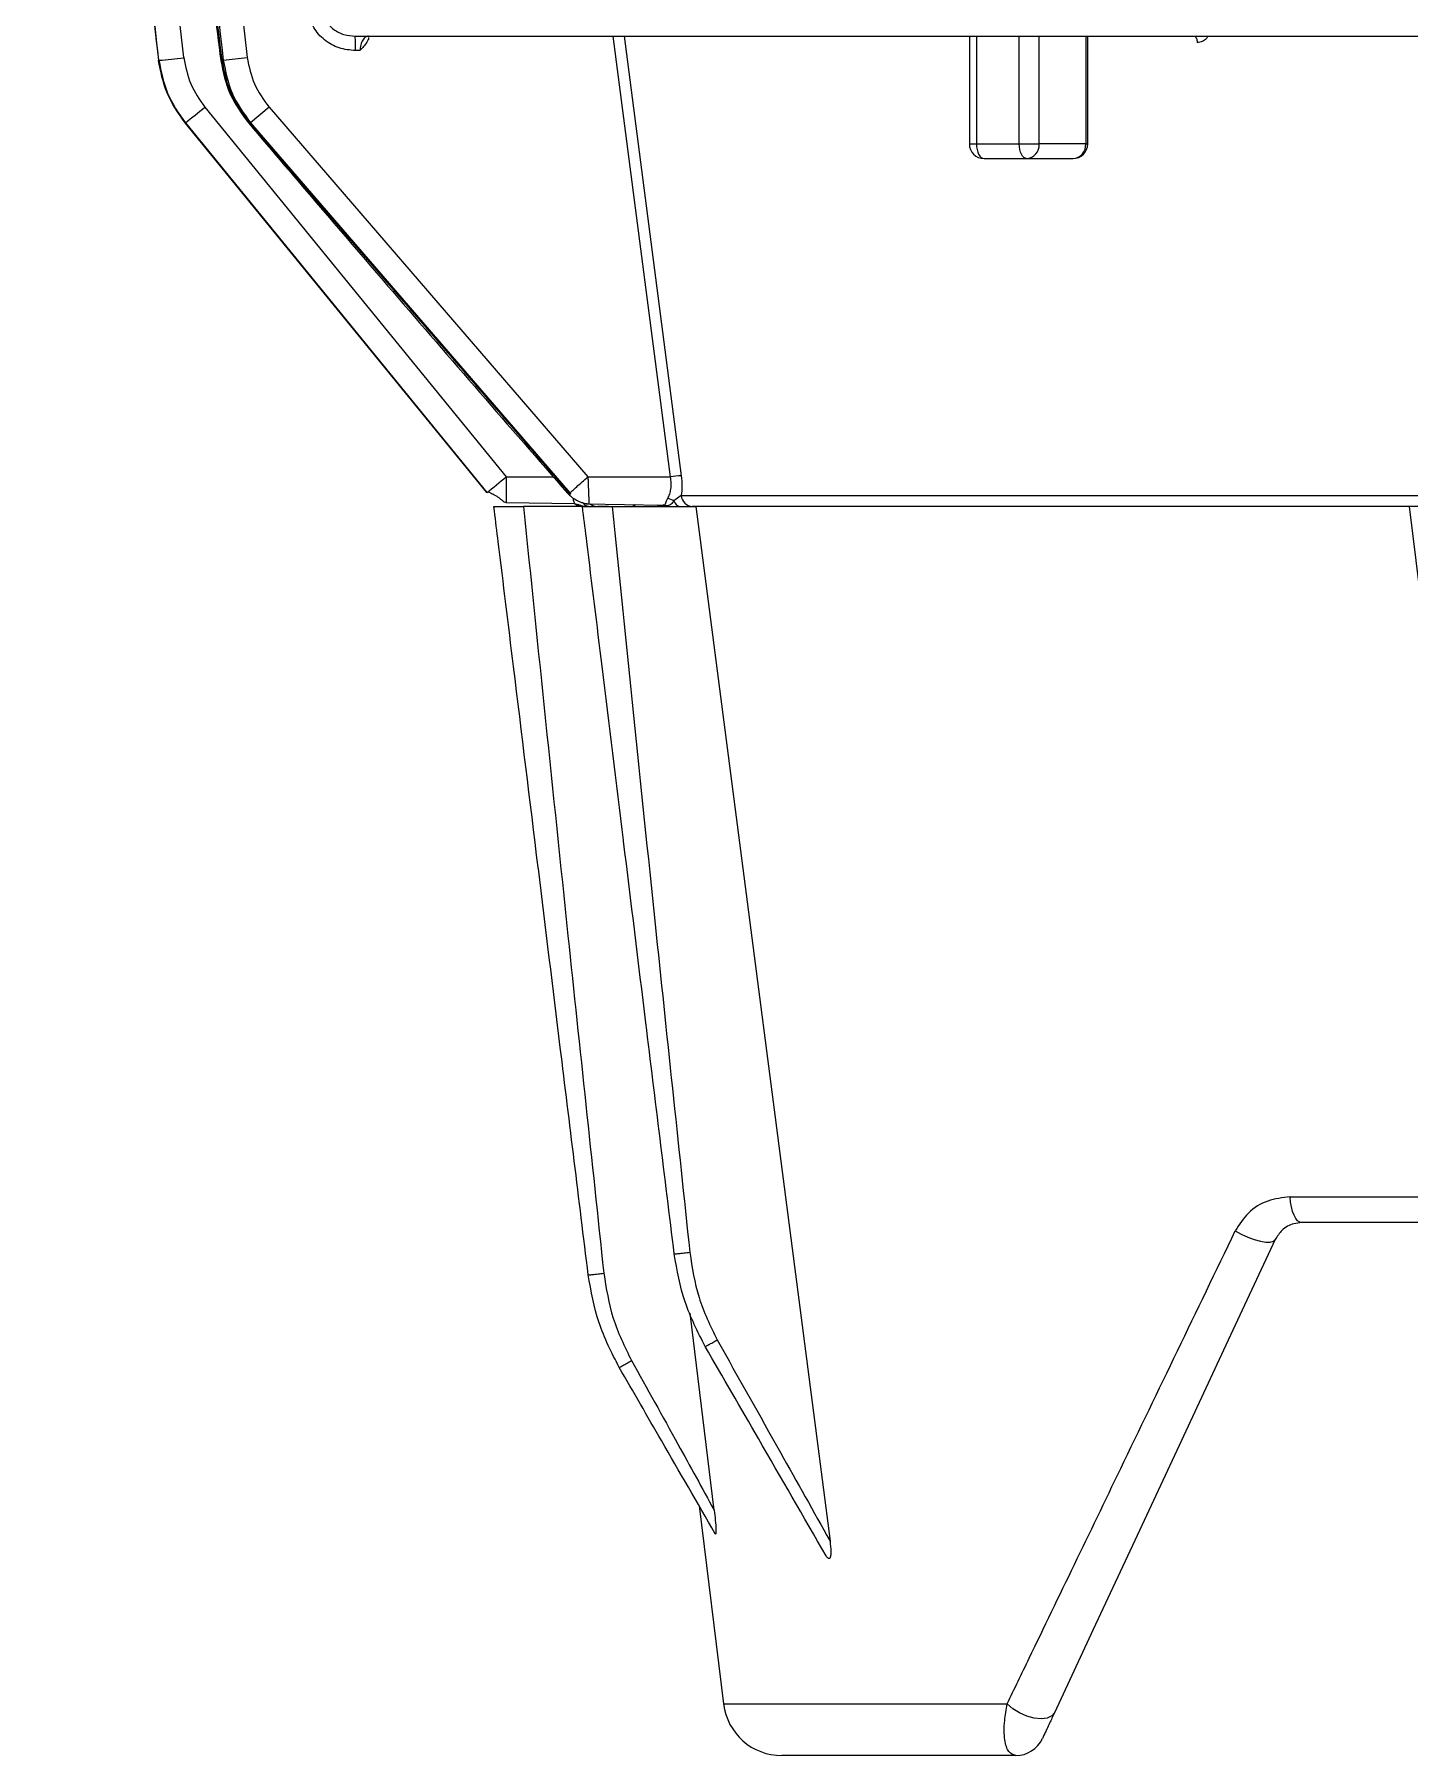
# Model space of a CAD drawing. Extents: x 7 to 135, y 1 to 99.
# Drawn here: x 53.78 to 56.587, y 1.375 to 4.889 of the extents above; entities that cross this region are included whole.
import ezdxf

# ---------------------------------------------------------------- set-up
doc = ezdxf.new("R2010")
doc.units = 0
doc.header["$MEASUREMENT"] = 0
doc.layers.add('OBJECT', color=7, linetype='CONTINUOUS')

msp = doc.modelspace()

# ---------------------------------------------------------------- linework, layer by layer
at = {"layer": 'OBJECT'}
for p, q in [((55.0783, 3.9852), (54.9614, 4.8852)), ((54.9839, 4.8852), (55.1002, 3.9878)), ((55.6883, 4.8852), (55.6883, 4.6652)), ((55.7028, 4.8852), (55.7028, 4.6652)), ((55.7903, 4.6652), (55.7903, 4.8852)), ((55.8309, 4.6652), (55.8309, 4.8852)), ((55.9259, 4.8852), (55.9259, 4.6652)), ((55.9299, 4.6652), (55.9299, 4.8852)), ((54.4443, 4.8556), (54.4352, 4.8556)), ((54.0331, 4.8358), (54.0332, 4.836)), ((54.034, 4.836), (54.0332, 4.836)), ((54.1655, 4.836), (54.1625, 4.836)), ((54.1277, 4.7403), (54.7428, 3.9853)), ((54.2588, 4.7405), (54.2209, 4.7082)), ((54.2588, 4.7405), (54.9097, 3.9853)), ((54.7032, 3.9532), (54.0874, 4.7082)), ((54.0874, 4.7082), (54.088, 4.7082)), ((54.088, 4.7082), (54.7033, 3.9532)), ((54.2184, 4.7082), (54.87, 3.9532)), ((54.2209, 4.7082), (54.2184, 4.7082)), ((54.2209, 4.7082), (54.8729, 3.953)), ((55.6883, 4.6652), (55.7028, 4.6652)), ((55.7028, 4.6652), (55.7903, 4.6652)), ((55.7903, 4.6652), (55.8309, 4.6652)), ((55.9259, 4.6652), (55.8309, 4.6652)), ((55.9259, 4.6652), (55.9299, 4.6652)), ((55.7183, 4.6352), (55.8049, 4.6352)), ((55.8049, 4.6352), (55.8999, 4.6352)), ((54.7428, 3.9853), (54.8392, 3.9853)), ((54.9097, 3.9853), (55.0783, 3.9852)), ((55.1003, 3.9472), (55.085, 3.9362)), ((55.1003, 3.9472), (59.2924, 3.9472)), ((54.7426, 3.9334), (54.8827, 3.931)), ((54.7426, 3.9334), (54.7426, 3.9334)), ((54.7431, 3.9334), (54.743, 3.9344)), ((54.8952, 3.9248), (54.7781, 3.9248)), ((54.8819, 3.931), (54.8903, 3.9292)), ((54.911, 3.9252), (54.8985, 3.9252)), ((54.9064, 3.9306), (55.0625, 3.9278)), ((54.952, 3.9252), (54.929, 3.9252)), ((54.9589, 3.9248), (55.1302, 3.9248)), ((55.0095, 3.9252), (55.0096, 3.9248)), ((55.1172, 3.9252), (55.1172, 3.9248)), ((55.1302, 3.9248), (55.4039, 1.8128)), ((56.5868, 3.9248), (55.1302, 3.9248)), ((56.3683, 3.9252), (56.3683, 3.9248)), ((56.6654, 3.2848), (56.5868, 3.9248)), ((56.3431, 2.5155), (58.0496, 2.5155)), ((58.0258, 2.4628), (56.3669, 2.4628)), ((55.1674, 1.8758), (55.1185, 2.278)), ((55.1369, 1.8845), (55.1865, 1.4802)), ((55.1865, 1.4802), (55.7653, 1.4802)), ((55.7831, 1.3748), (55.3056, 1.3748))]:
    msp.add_line(p, q, dxfattribs=at)
at = {"layer": 'OBJECT', "flags": 128}
for points in [[(56.1472, 4.8852), (56.1484, 4.885), (56.1495, 4.8842), (56.1506, 4.883), (56.1515, 4.8814), (56.1523, 4.8795), (56.1529, 4.8772), (56.1534, 4.8747), (56.1536, 4.872)], [(54.1625, 4.836), (54.1603, 4.8355), (54.1603, 4.8354)], [(54.0878, 4.7084), (54.0877, 4.7084), (54.0874, 4.7082)], [(54.2184, 4.7082), (54.2173, 4.7073), (54.2174, 4.7073)], [(55.7028, 4.6652), (55.7031, 4.6594), (55.704, 4.6537), (55.7054, 4.6485), (55.7073, 4.644), (55.7097, 4.6403), (55.7124, 4.6375), (55.7153, 4.6358), (55.7183, 4.6352)], [(55.8049, 4.6352), (55.802, 4.6358), (55.7993, 4.6375), (55.7968, 4.6403), (55.7946, 4.644), (55.7928, 4.6485), (55.7914, 4.6537), (55.7906, 4.6594), (55.7903, 4.6652)], [(54.7033, 3.9533), (54.7032, 3.9532), (54.7032, 3.9532)], [(54.87, 3.9532), (54.8684, 3.9517), (54.8684, 3.9517)], [(56.3669, 2.4628), (56.3626, 2.4638), (56.3584, 2.4667), (56.3545, 2.4714), (56.351, 2.4779), (56.3481, 2.4857), (56.3457, 2.4949), (56.3441, 2.5049), (56.3431, 2.5155)], [(56.3125, 2.4281), (56.2121, 2.2128), (56.1166, 2.0079), (56.0262, 1.8142), (55.9413, 1.6321), (55.8621, 1.4621)], [(56.2312, 2.4462), (56.2434, 2.4392), (56.2565, 2.4331), (56.2698, 2.4282), (56.2823, 2.4247), (56.2934, 2.4229), (56.3025, 2.4229), (56.309, 2.4247), (56.3125, 2.4281)], [(55.8621, 1.4621), (55.8565, 1.4556), (55.8473, 1.4515), (55.8352, 1.45), (55.8209, 1.4514), (55.8057, 1.4555), (55.7906, 1.4621), (55.7768, 1.4705), (55.7653, 1.4802)]]:
    msp.add_lwpolyline(points, dxfattribs=at)
at = {"layer": 'OBJECT'}
for centre, radius, start, end in [((54.0134, 4.863), 0.4219, 359.0057, 3.023), ((53.9517, 5.8765), 1.0438, 274.5227, 277.3346), ((53.9817, 6.7012), 1.8742, 275.6272, 277.1281), ((50.3199, 9.4021), 6.0193, 308.75672, 309.2426), ((55.7183, 4.6652), 0.03, 180, 270), ((55.8027, 4.6633), 0.0282, 274.4019, 3.8114), ((55.8999, 4.6652), 0.03, 270, 0), ((55.8977, 4.6633), 0.0282, 274.4022, 3.8108), ((50.7233, 8.8944), 6.3447, 308.85063, 309.31078), ((55.1918, 3.1248), 0.8679, 96.0587, 97.5154), ((55.0663, 3.9086), 0.0333, 55.8979, 79.1995), ((55.0998, 3.9405), 0.0154, 196.2877, 262.8361), ((55.1238, 3.9487), 0.0235, 183.7601, 267.3745), ((54.8985, 3.9502), 0.025, 230.9144, 270), ((54.9144, 3.9446), 0.0194, 217.9536, 268.3673), ((54.929, 3.9497), 0.0245, 231.89, 269.9539), ((54.9961, 3.9398), 0.015, 270.0016, 312.9484), ((54.9964, 3.9396), 0.0148, 270.0369, 313.207), ((54.9961, 3.9398), 0.015, 271.6332, 312.9488), ((55.0614, 3.9472), 0.0219, 240.5836, 269.8827), ((55.067, 3.9502), 0.025, 251.7271, 270.0001), ((55.3056, 1.4948), 0.12, 187, 270), ((55.7831, 1.4348), 0.06, 270, 335)]:
    msp.add_arc(centre, radius, start, end, dxfattribs=at)
for points, knots in [([(53.8797, 9.5059), (53.8967, 8.9864), (53.9307, 7.947), (54.0422, 6.391), (54.157, 5.3578), (54.2143, 4.8414)], [0, 0, 0, 0, 0.3333359, 0.6668858, 1, 1, 1, 1]), ([(53.8354, 9.306), (53.8452, 9.0038), (53.8647, 8.4041), (53.9155, 7.5028), (53.9821, 6.603), (54.0641, 5.7121), (54.1322, 5.1241), (54.1655, 4.836)], [0, 0, 0, 0, 0.202277, 0.401502, 0.603952, 0.805948, 1, 1, 1, 1]), ([(53.7799, 7.5365), (53.7972, 7.2926), (53.8308, 6.8171), (53.8928, 6.1232), (53.959, 5.4668), (54.009, 5.0422), (54.0332, 4.836)], [0, 0, 0, 0, 0.27038, 0.527173, 0.77038, 1, 1, 1, 1]), ([(54.034, 4.836), (53.9843, 5.2822), (53.8843, 6.1807), (53.8207, 7.0825), (53.7887, 7.5364)], [0, 0, 0, 0, 0.49662, 1, 1, 1, 1]), ([(54.0849, 4.8413), (54.0356, 5.2848), (53.9368, 6.1717), (53.8736, 7.0618), (53.842, 7.5068)], [0, 0, 0, 0, 0.500069, 1, 1, 1, 1]), ([(53.8979, 7.4145), (53.9039, 7.3355), (53.9147, 7.1937), (53.93, 7.0055), (53.9424, 6.859), (53.9531, 6.7373), (53.9736, 6.5084), (54.0014, 6.219), (54.0368, 5.8777), (54.0607, 5.6604), (54.0789, 5.5008), (54.0929, 5.3804), (54.1111, 5.2276), (54.1338, 5.0423), (54.151, 4.908), (54.1603, 4.8354)], [0, 0, 0, 0, 0.091688, 0.164513, 0.21848, 0.261782, 0.305976, 0.484375, 0.598107, 0.70305, 0.737316, 0.783983, 0.843317, 0.915321, 1, 1, 1, 1]), ([(53.8997, 7.4149), (53.924, 7.112), (53.9713, 6.5219), (54.0597, 5.6621), (54.1289, 5.1061), (54.1625, 4.836)], [0, 0, 0, 0, 0.351668, 0.685, 1, 1, 1, 1]), ([(54.4352, 4.8556), (54.4239, 4.8567), (54.4012, 4.8588), (54.3712, 4.876), (54.3478, 4.9019), (54.3425, 4.9241), (54.3398, 4.9352)], [0, 0, 0, 0, 0.250172, 0.5000671, 0.7499124, 1, 1, 1, 1]), ([(54.3673, 4.9382), (54.368, 4.9346), (54.3694, 4.9272), (54.3744, 4.9168), (54.3815, 4.9071), (54.3935, 4.8964), (54.4115, 4.8872), (54.4269, 4.8859), (54.4347, 4.8852)], [0, 0, 0, 0, 0.116905, 0.238656, 0.366334, 0.50085, 0.750249, 1, 1, 1, 1]), ([(54.4347, 4.8852), (54.4685, 4.8852), (54.5366, 4.8852), (54.6691, 4.8852), (54.8247, 4.8852), (55.005, 4.8852), (55.2077, 4.8852), (55.4302, 4.8852), (55.6696, 4.8852), (55.9227, 4.8852), (56.1851, 4.8852), (56.453, 4.8852), (56.7227, 4.8852), (56.9042, 4.8852), (56.9942, 4.8852)], [0, 0, 0, 0, 0.080321, 0.16194, 0.244772, 0.329378, 0.414487, 0.5, 0.585518, 0.670628, 0.755228, 0.838065, 0.919682, 1, 1, 1, 1]), ([(54.462, 4.8852), (54.4599, 4.8848), (54.4558, 4.8841), (54.4509, 4.8788), (54.4478, 4.8728), (54.446, 4.8674), (54.4447, 4.8616), (54.4445, 4.8576), (54.4443, 4.8556)], [0, 0, 0, 0, 0.250063, 0.499104, 0.634957, 0.762997, 0.884268, 1, 1, 1, 1]), ([(56.1747, 4.8852), (56.1739, 4.8836), (56.1715, 4.8788), (56.1639, 4.8735), (56.157, 4.8725), (56.1536, 4.872)], [0, 0, 0, 0, 0.195079, 0.59658, 1, 1, 1, 1]), ([(54.4614, 4.8787), (54.4604, 4.8767), (54.4561, 4.8682), (54.4494, 4.8611), (54.4443, 4.8556)], [0, 0, 0, 0, 0.227255, 1, 1, 1, 1]), ([(54.462, 4.8783), (54.4622, 4.879), (54.4625, 4.8812), (54.4621, 4.8819), (54.4618, 4.8825)], [0, 0, 0, 0, 0.292098, 1, 1, 1, 1]), ([(54.0874, 4.7082), (54.0736, 4.7281), (54.0465, 4.7669), (54.0376, 4.8133), (54.0332, 4.836)], [0, 0, 0, 0, 0.5114722, 1, 1, 1, 1]), ([(54.034, 4.836), (54.0384, 4.8129), (54.0473, 4.7665), (54.0744, 4.7277), (54.088, 4.7082)], [0, 0, 0, 0, 0.496594, 1, 1, 1, 1]), ([(54.0849, 4.8413), (54.0885, 4.823), (54.0955, 4.7863), (54.1169, 4.7557), (54.1277, 4.7403)], [0, 0, 0, 0, 0.498433, 1, 1, 1, 1]), ([(54.1603, 4.8354), (54.1652, 4.8119), (54.1749, 4.765), (54.2033, 4.7265), (54.2174, 4.7073)], [0, 0, 0, 0, 0.502856, 1, 1, 1, 1]), ([(54.1625, 4.836), (54.1671, 4.8131), (54.1765, 4.7665), (54.2042, 4.7279), (54.2184, 4.7082)], [0, 0, 0, 0, 0.49095, 1, 1, 1, 1]), ([(54.1655, 4.836), (54.17, 4.813), (54.1792, 4.7664), (54.2069, 4.7278), (54.2209, 4.7082)], [0, 0, 0, 0, 0.4931978, 1, 1, 1, 1]), ([(54.2143, 4.8414), (54.218, 4.823), (54.2254, 4.7861), (54.2477, 4.7557), (54.2588, 4.7405)], [0, 0, 0, 0, 0.498503, 1, 1, 1, 1]), ([(54.2174, 4.7073), (54.3149, 4.5928), (54.5305, 4.3397), (54.7488, 4.089), (54.8684, 3.9517)], [0, 0, 0, 0, 0.452451, 1, 1, 1, 1]), ([(54.7428, 3.9853), (54.7428, 3.9813), (54.7429, 3.9734), (54.7429, 3.9625), (54.743, 3.9531), (54.743, 3.9434), (54.7431, 3.9351), (54.7431, 3.934), (54.7431, 3.9334)], [0, 0, 0, 0, 0.147795, 0.289147, 0.42405, 0.552502, 0.789029, 1, 1, 1, 1]), ([(54.8729, 3.953), (54.8744, 3.9543), (54.8775, 3.9571), (54.8865, 3.9649), (54.8975, 3.9746), (54.9057, 3.9818), (54.9097, 3.9853)], [0, 0, 0, 0, 0.243821, 0.5, 0.756179, 1, 1, 1, 1]), ([(54.9097, 3.9853), (54.9097, 3.9853), (54.9097, 3.9852), (54.9097, 3.9851), (54.9097, 3.9846), (54.9098, 3.9827), (54.9101, 3.9757), (54.9106, 3.9622), (54.9113, 3.9453), (54.9114, 3.934), (54.9113, 3.929), (54.911, 3.9305), (54.911, 3.9305)], [0, 0, 0, 0, 0.000583, 0.001632, 0.005127, 0.017707, 0.065212, 0.249072, 0.499111, 0.74837, 0.99955, 1, 1, 1, 1]), ([(55.0725, 3.9413), (55.074, 3.9442), (55.0769, 3.9497), (55.0793, 3.9605), (55.0801, 3.9725), (55.0789, 3.981), (55.0783, 3.9852)], [0, 0, 0, 0, 0.258477, 0.498724, 0.748865, 1, 1, 1, 1]), ([(55.1002, 3.9878), (55.1009, 3.9807), (55.1023, 3.9664), (55.101, 3.9536), (55.1003, 3.9472)], [0, 0, 0, 0, 0.4993885, 1, 1, 1, 1]), ([(54.7033, 3.9532), (54.7033, 3.9532), (54.7034, 3.9531), (54.7034, 3.953), (54.7035, 3.9529), (54.7035, 3.9529), (54.7035, 3.9529), (54.7035, 3.9529), (54.7035, 3.9529), (54.7035, 3.9529), (54.7034, 3.9529), (54.7034, 3.953), (54.7033, 3.9531), (54.7032, 3.9532), (54.7032, 3.9532)], [0, 0, 0, 0, 0.1562731, 0.2202375, 0.277095, 0.3297072, 0.3815966, 0.4364507, 0.497399, 0.6150437, 0.6698337, 0.7253153, 0.8481228, 1, 1, 1, 1]), ([(54.7053, 3.9549), (54.7066, 3.9545), (54.7092, 3.9536), (54.7144, 3.9513), (54.7199, 3.9483), (54.7254, 3.9447), (54.7305, 3.9409), (54.7351, 3.9372), (54.7394, 3.9341), (54.7418, 3.9337), (54.7431, 3.9334)], [0, 0, 0, 0, 0.11296, 0.217866, 0.317997, 0.419807, 0.531275, 0.66164, 0.816955, 1, 1, 1, 1]), ([(54.8684, 3.9517), (54.8708, 3.9493), (54.8759, 3.9444), (54.8847, 3.9389), (54.8923, 3.9351), (54.9009, 3.9316), (54.907, 3.9309), (54.9112, 3.9305)], [0, 0, 0, 0, 0.215618, 0.447237, 0.571795, 0.704528, 1, 1, 1, 1]), ([(54.8729, 3.953), (54.8732, 3.9526), (54.8737, 3.952), (54.8742, 3.9512), (54.8744, 3.9507), (54.8746, 3.9503), (54.8745, 3.95), (54.8743, 3.9499), (54.8739, 3.95), (54.8731, 3.9503), (54.8721, 3.9511), (54.8711, 3.9521), (54.8704, 3.9528), (54.87, 3.9532)], [0, 0, 0, 0, 0.133106, 0.191583, 0.248258, 0.311446, 0.370773, 0.432306, 0.501537, 0.62074, 0.752075, 0.875584, 1, 1, 1, 1]), ([(54.8819, 3.931), (54.8822, 3.9311), (54.8829, 3.9314), (54.8808, 3.9343), (54.8803, 3.939), (54.88, 3.9421)], [0, 0, 0, 0, 0.249411, 0.500737, 1, 1, 1, 1]), ([(55.0625, 3.928), (55.0638, 3.928), (55.0674, 3.9278), (55.0683, 3.9299), (55.0691, 3.9344), (55.0714, 3.939), (55.0725, 3.9413)], [0, 0, 0, 0, 0.145391, 0.429721, 0.714567, 1, 1, 1, 1]), ([(55.085, 3.9362), (55.0831, 3.9339), (55.0797, 3.9297), (55.0752, 3.9268), (55.0697, 3.9255), (55.0652, 3.9275), (55.064, 3.928)], [0, 0, 0, 0, 0.26719, 0.480521, 0.863717, 1, 1, 1, 1]), ([(54.7186, 3.9179), (54.7185, 3.9192), (54.7182, 3.9215), (54.7179, 3.9238), (54.7178, 3.9248)], [0, 0, 0, 0, 0.5600029, 1, 1, 1, 1]), ([(54.7178, 3.9248), (54.7184, 3.9248), (54.7197, 3.9248), (54.73, 3.9248), (54.7452, 3.9248), (54.7622, 3.9248), (54.7735, 3.9248), (54.7781, 3.9248)], [0, 0, 0, 0, 0.212706, 0.425419, 0.638708, 0.85337, 1, 1, 1, 1]), ([(54.8085, 3.1856), (54.8084, 3.1863), (54.7915, 3.324), (54.7643, 3.5463), (54.7344, 3.7892), (54.7214, 3.8956), (54.7187, 3.9173), (54.7186, 3.9179)], [0, 0, 0, 0, 0.002739, 0.563972, 0.910975, 0.997726, 1, 1, 1, 1]), ([(54.7781, 3.9248), (54.8082, 3.6326), (54.862, 3.1108), (54.9176, 2.5892), (54.9421, 2.3597)], [0, 0, 0, 0, 0.56001, 1, 1, 1, 1]), ([(54.8898, 3.9295), (54.8929, 3.928), (54.8975, 3.9259), (54.9039, 3.9256), (54.9088, 3.9253), (54.9121, 3.9252), (54.9138, 3.9252)], [0, 0, 0, 0, 0.51633, 0.756074, 0.876923, 1, 1, 1, 1]), ([(54.8994, 3.9179), (54.8993, 3.9192), (54.899, 3.9215), (54.8987, 3.9238), (54.8986, 3.9248)], [0, 0, 0, 0, 0.560002, 1, 1, 1, 1]), ([(54.8986, 3.9248), (54.8993, 3.9248), (54.9006, 3.9248), (54.9108, 3.9248), (54.926, 3.9248), (54.943, 3.9248), (54.9543, 3.9248), (54.9589, 3.9248)], [0, 0, 0, 0, 0.2127065, 0.4254193, 0.6387089, 0.8533709, 1, 1, 1, 1]), ([(54.9825, 3.2416), (54.9824, 3.2422), (54.9678, 3.3612), (54.9429, 3.565), (54.9153, 3.7892), (54.9022, 3.8956), (54.8995, 3.9173), (54.8994, 3.9179)], [0, 0, 0, 0, 0.002912, 0.527889, 0.903606, 0.997536, 1, 1, 1, 1]), ([(54.9589, 3.9248), (54.9881, 3.6405), (55.0401, 3.133), (55.094, 2.6256), (55.1177, 2.4023)], [0, 0, 0, 0, 0.560011, 1, 1, 1, 1]), ([(55.0558, 3.9279), (55.056, 3.9278), (55.0571, 3.9272), (55.0583, 3.9268), (55.0593, 3.9264)], [0, 0, 0, 0, 0.214037, 1, 1, 1, 1]), ([(57.1964, 3.9252), (57.127, 3.9252), (56.9873, 3.9252), (56.7779, 3.9252), (56.5331, 3.9252), (56.2584, 3.9252), (55.9663, 3.9252), (55.6995, 3.9252), (55.4667, 3.9252), (55.2697, 3.9252), (55.1712, 3.9252), (55.1227, 3.9252)], [0, 0, 0, 0, 0.080452, 0.162157, 0.245044, 0.37189, 0.500054, 0.628218, 0.755064, 0.879355, 1, 1, 1, 1]), ([(55.0859, 2.399), (55.0666, 2.5563), (55.0321, 2.8371), (54.9977, 3.118), (54.9825, 3.2416)], [0, 0, 0, 0, 0.559938, 1, 1, 1, 1]), ([(54.9104, 2.3563), (54.8913, 2.5111), (54.8574, 2.7875), (54.8235, 3.064), (54.8085, 3.1856)], [0, 0, 0, 0, 0.559941, 1, 1, 1, 1]), ([(56.3431, 2.5155), (56.3276, 2.5137), (56.2964, 2.5102), (56.2561, 2.4855), (56.2393, 2.4591), (56.2312, 2.4462)], [0, 0, 0, 0, 0.339404, 0.678713, 1, 1, 1, 1]), ([(56.3669, 2.4628), (56.3614, 2.4623), (56.3465, 2.461), (56.3266, 2.4503), (56.3169, 2.435), (56.3125, 2.4281)], [0, 0, 0, 0, 0.248398, 0.66459, 1, 1, 1, 1]), ([(55.7653, 1.4802), (55.7803, 1.5112), (55.8554, 1.6667), (55.9714, 1.9071), (56.1129, 2.2006), (56.1917, 2.3643), (56.2312, 2.4462)], [0, 0, 0, 0, 0.1017702, 0.5092943, 0.7544094, 1, 1, 1, 1]), ([(55.0859, 2.399), (55.0864, 2.399), (55.087, 2.399), (55.091, 2.3993), (55.0951, 2.3997), (55.1002, 2.4003), (55.1076, 2.4011), (55.1137, 2.4019), (55.1177, 2.4023)], [0, 0, 0, 0, 0.2394861, 0.3683795, 0.5, 0.6316204, 0.7605134, 1, 1, 1, 1]), ([(55.1492, 2.2099), (55.1339, 2.2399), (55.1033, 2.2997), (55.0917, 2.3659), (55.0859, 2.399)], [0, 0, 0, 0, 0.500038, 1, 1, 1, 1]), ([(55.1177, 2.4023), (55.1225, 2.3712), (55.132, 2.3088), (55.1596, 2.2519), (55.1735, 2.2235)], [0, 0, 0, 0, 0.498898, 1, 1, 1, 1]), ([(54.9104, 2.3563), (54.9108, 2.3563), (54.9115, 2.3563), (54.9154, 2.3566), (54.9195, 2.357), (54.9246, 2.3576), (54.932, 2.3584), (54.9381, 2.3592), (54.9421, 2.3597)], [0, 0, 0, 0, 0.239486, 0.36838, 0.5, 0.63162, 0.760514, 1, 1, 1, 1]), ([(54.9736, 2.1672), (54.9583, 2.1972), (54.9277, 2.257), (54.9161, 2.3232), (54.9104, 2.3563)], [0, 0, 0, 0, 0.500043, 1, 1, 1, 1]), ([(54.9421, 2.3597), (54.9471, 2.3285), (54.957, 2.2662), (54.9848, 2.2096), (54.9987, 2.1812)], [0, 0, 0, 0, 0.499273, 1, 1, 1, 1]), ([(55.1492, 2.2099), (55.1495, 2.2101), (55.1501, 2.2103), (55.1531, 2.2119), (55.1563, 2.2137), (55.1601, 2.2158), (55.1657, 2.219), (55.1704, 2.2217), (55.1735, 2.2235)], [0, 0, 0, 0, 0.239577, 0.368437, 0.5, 0.631562, 0.760423, 1, 1, 1, 1]), ([(55.1735, 2.2235), (55.2166, 2.1469), (55.2936, 2.0101), (55.3702, 1.8731), (55.4039, 1.8128)], [0, 0, 0, 0, 0.559994, 1, 1, 1, 1]), ([(54.9736, 2.1672), (54.974, 2.1674), (54.9745, 2.1676), (54.9777, 2.1693), (54.9809, 2.1711), (54.9849, 2.1734), (54.9908, 2.1767), (54.9956, 2.1794), (54.9987, 2.1812)], [0, 0, 0, 0, 0.239577, 0.368438, 0.5, 0.631562, 0.760423, 1, 1, 1, 1]), ([(54.9987, 2.1812), (55.0304, 2.1243), (55.0869, 2.0227), (55.1428, 1.9207), (55.1674, 1.8758)], [0, 0, 0, 0, 0.55998, 1, 1, 1, 1]), ([(55.3958, 1.7828), (55.3498, 1.8626), (55.2676, 2.0049), (55.1854, 2.1473), (55.1492, 2.2099)], [0, 0, 0, 0, 0.560009, 1, 1, 1, 1]), ([(55.1697, 1.8277), (55.1331, 1.891), (55.0677, 2.0042), (55.0024, 2.1174), (54.9736, 2.1672)], [0, 0, 0, 0, 0.560013, 1, 1, 1, 1]), ([(55.1674, 1.8758), (55.1682, 1.869), (55.1698, 1.8553), (55.171, 1.8401), (55.1711, 1.8317), (55.1709, 1.8287), (55.1706, 1.8272), (55.1701, 1.827), (55.1698, 1.8275), (55.1697, 1.8277)], [0, 0, 0, 0, 0.347786, 0.6981215, 0.7779648, 0.8583406, 0.9117405, 0.9654365, 1, 1, 1, 1]), ([(55.4039, 1.8128), (55.4047, 1.8055), (55.4059, 1.7952), (55.4054, 1.7841), (55.4044, 1.7797), (55.4035, 1.7776), (55.4022, 1.7767), (55.4008, 1.7769), (55.3985, 1.7786), (55.3969, 1.7811), (55.3958, 1.7828)], [0, 0, 0, 0, 0.401431, 0.57019, 0.633488, 0.697361, 0.744464, 0.791505, 0.861691, 1, 1, 1, 1]), ([(55.7831, 1.3748), (55.7779, 1.3765), (55.7674, 1.3799), (55.7597, 1.4055), (55.7587, 1.4402), (55.7634, 1.4686), (55.7653, 1.4802)], [0, 0, 0, 0, 0.2613215, 0.5279036, 0.8083265, 1, 1, 1, 1]), ([(55.8621, 1.4621), (55.8586, 1.4547), (55.8501, 1.4365), (55.8415, 1.4181), (55.8378, 1.41), (55.8376, 1.4095), (55.8375, 1.4094)], [0, 0, 0, 0, 0.23048, 0.56858, 0.916912, 1, 1, 1, 1])]:
    msp.add_open_spline(points, degree=3, knots=knots, dxfattribs=at)

doc.saveas('drawing.dxf')
